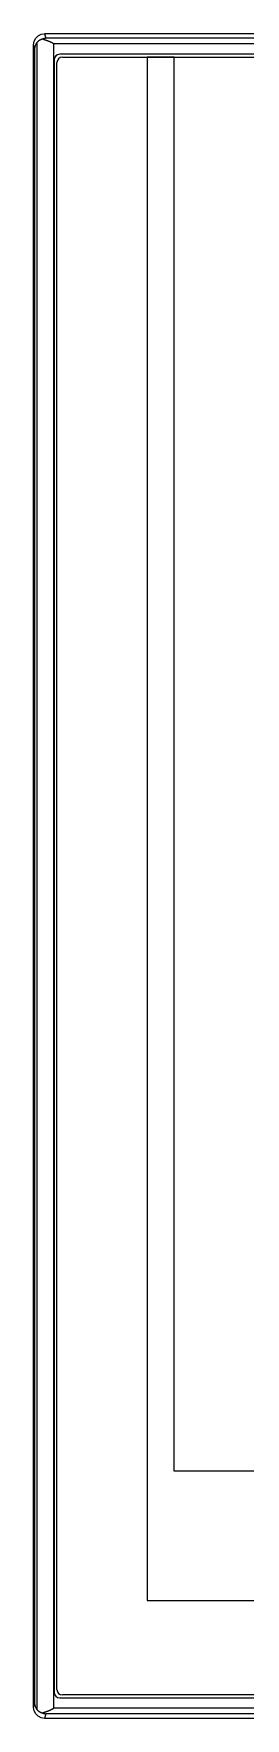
# Model space of a CAD drawing. Header units: inches. Extents: x 9220 to 92460, y -39241 to 4813.
# Drawn here: x 74738.8 to 74758.3, y -34208.7 to -34053.7 of the extents above; entities that cross this region are included whole.
import ezdxf

# ---------------------------------------------------------------- set-up
doc = ezdxf.new("R2010")
doc.units = ezdxf.units.IN
doc.header["$MEASUREMENT"] = 0

# ---------------------------------------------------------------- blocks, each defined once
blk = doc.blocks.new('Panel')
for p, q in [((-102.91, 153.58), (-102.89, 153.57)), ((-102.89, 153.57), (-102.87, 153.57)), ((-102.87, 153.57), (-102.86, 153.57)), ((-102.86, 153.57), (-102.84, 153.56)), ((-102.84, 153.56), (-102.82, 153.56)), ((-102.82, 153.56), (-102.8, 153.55)), ((-102.8, 153.55), (-102.79, 153.55)), ((-102.79, 153.55), (-102.77, 153.54)), ((-102.77, 153.54), (-102.74, 153.53)), ((-102.76, 154.07), (-102.64, 153.65)), ((102.76, 154.07), (-102.76, 154.07)), ((-102.74, 153.53), (-102.72, 153.52)), ((-102.72, 153.52), (-102.69, 153.51)), ((-102.66, 153.5), (-102.63, 153.49)), ((102.64, 153.65), (-102.64, 153.65)), ((-102.63, 153.49), (-102.6, 153.49)), ((-102.6, 153.49), (-102.58, 153.48)), ((-102.58, 153.48), (-102.55, 153.47)), ((-102.55, 153.47), (-102.52, 153.46)), ((-102.52, 153.46), (-102.5, 153.45)), ((-103.75, 0.08), (-103.75, 153.06)), ((-103.66, 152.72), (-103.75, 153.06)), ((-103.66, 152.72), (-103.66, 0.42)), ((-103.66, 152.72), (-103.66, 152.72)), ((-103.45, 153.26), (-103.45, -0.12)), ((-102.5, 153.45), (-102.47, 153.44)), ((-102.47, 153.44), (-102.44, 153.43)), ((-102.44, 153.43), (-102.42, 153.42)), ((-102.42, 153.42), (-102.39, 153.41)), ((-102.39, 153.41), (-102.37, 153.4)), ((-102.37, 153.4), (-102.34, 153.39)), ((-102.34, 153.39), (-102.31, 153.38)), ((-102.31, 153.38), (-102.29, 153.36)), ((-102.29, 153.36), (-102.26, 153.35)), ((-102.26, 153.35), (-102.23, 153.34)), ((-102.23, 153.34), (-102.22, 153.34)), ((-102.22, 153.34), (-102.2, 153.33)), ((-102.2, 153.33), (-102.18, 153.32)), ((-102.18, 153.32), (-102.16, 153.31)), ((-102.16, 153.31), (-102.15, 153.3)), ((-102.15, 153.3), (-102.13, 153.3)), ((-101.93, 153.15), (-101.93, 0)), ((101.93, 153.15), (-101.93, 153.15)), ((101.35, 152.18), (-101.35, 152.18)), ((-101.1, 151.92), (101.1, 151.92)), ((-90.8, 21.82), (-90.8, 151.92)), ((-101.86, 151.67), (-101.86, 1.47)), ((-101.6, 1.72), (-101.6, 151.42)), ((-93.3, 151.9), (-93.3, 9.92)), ((-90.8, 151.9), (-93.3, 151.9)), ((90.8, 21.82), (-90.8, 21.82)), ((-93.3, 9.92), (93.3, 9.92)), ((-103.75, 0.08), (-103.66, 0.42)), ((-103.66, 0.42), (-103.66, 0.42)), ((101.93, 0), (-101.93, 0)), ((-101.35, 0.96), (101.35, 0.96)), ((101.1, 1.22), (-101.1, 1.22)), ((-102.9, -0.43), (-102.92, -0.44)), ((-102.89, -0.43), (-102.9, -0.43)), ((-102.87, -0.42), (-102.89, -0.43)), ((-102.85, -0.42), (-102.87, -0.42)), ((-102.82, -0.41), (-102.85, -0.42)), ((-102.8, -0.4), (-102.82, -0.41)), ((-102.78, -0.4), (-102.8, -0.4)), ((-102.75, -0.39), (-102.78, -0.4)), ((-102.64, -0.51), (-102.76, -0.93)), ((102.76, -0.93), (-102.76, -0.93)), ((-102.73, -0.38), (-102.75, -0.39)), ((-102.71, -0.37), (-102.73, -0.38)), ((-102.69, -0.37), (-102.71, -0.37)), ((-102.66, -0.36), (-102.69, -0.37)), ((-102.64, -0.35), (-102.66, -0.36)), ((-102.62, -0.34), (-102.64, -0.35)), ((102.64, -0.51), (-102.64, -0.51)), ((-102.59, -0.33), (-102.62, -0.34)), ((-102.57, -0.33), (-102.59, -0.33)), ((-102.54, -0.31), (-102.57, -0.33)), ((-102.51, -0.3), (-102.54, -0.31)), ((-102.48, -0.29), (-102.51, -0.3)), ((-102.45, -0.28), (-102.48, -0.29)), ((-102.41, -0.27), (-102.45, -0.28)), ((-102.38, -0.25), (-102.41, -0.27)), ((-102.35, -0.24), (-102.38, -0.25)), ((-102.32, -0.23), (-102.35, -0.24)), ((-102.3, -0.22), (-102.32, -0.23)), ((-102.27, -0.21), (-102.3, -0.22)), ((-102.25, -0.2), (-102.27, -0.21)), ((-102.23, -0.19), (-102.25, -0.2)), ((-102.2, -0.18), (-102.23, -0.19)), ((-102.18, -0.17), (-102.2, -0.18)), ((-102.16, -0.16), (-102.18, -0.17)), ((-102.15, -0.15), (-102.16, -0.16)), ((-102.13, -0.15), (-102.15, -0.15)), ((-102.09, -0.13), (-102.11, -0.14)), ((-102.08, -0.12), (-102.09, -0.13))]:
    blk.add_line(p, q)
for points in [[(-103.75, 153.06), (-103.7, 153.38), (-103.56, 153.66), (-103.34, 153.88), (-103.06, 154.02), (-102.76, 154.07)], [(-102.91, 153.58), (-102.93, 153.58), (-102.94, 153.57), (-102.96, 153.57), (-102.98, 153.56), (-103, 153.56), (-103.02, 153.55), (-103.03, 153.54), (-103.05, 153.54), (-103.07, 153.53), (-103.08, 153.53), (-103.1, 153.52), (-103.12, 153.51), (-103.13, 153.5), (-103.15, 153.49), (-103.17, 153.49), (-103.18, 153.48), (-103.2, 153.47), (-103.21, 153.46), (-103.23, 153.45), (-103.25, 153.44), (-103.26, 153.43), (-103.28, 153.42), (-103.29, 153.41), (-103.31, 153.4), (-103.32, 153.39), (-103.33, 153.38), (-103.35, 153.36), (-103.36, 153.35), (-103.37, 153.34), (-103.39, 153.33), (-103.4, 153.31), (-103.41, 153.3), (-103.43, 153.29), (-103.44, 153.27), (-103.45, 153.26)], [(-102.64, 153.65), (-102.65, 153.65), (-102.66, 153.64), (-102.67, 153.64), (-102.68, 153.64), (-102.69, 153.64), (-102.7, 153.64), (-102.7, 153.64), (-102.71, 153.64), (-102.72, 153.63), (-102.73, 153.63), (-102.74, 153.63), (-102.75, 153.63), (-102.76, 153.63), (-102.76, 153.63), (-102.77, 153.62), (-102.78, 153.62), (-102.79, 153.62), (-102.8, 153.62), (-102.81, 153.61), (-102.81, 153.61), (-102.82, 153.61), (-102.83, 153.61), (-102.84, 153.6), (-102.85, 153.6), (-102.86, 153.6), (-102.87, 153.6), (-102.87, 153.59), (-102.88, 153.59), (-102.89, 153.59), (-102.9, 153.58), (-102.91, 153.58)], [(-102.69, 153.51), (-102.66, 153.51), (-102.66, 153.5)], [(-103.45, 153.26), (-103.45, 153.25), (-103.46, 153.25), (-103.46, 153.24), (-103.46, 153.24), (-103.47, 153.24), (-103.47, 153.23), (-103.47, 153.23), (-103.48, 153.22), (-103.48, 153.22), (-103.48, 153.21), (-103.49, 153.21), (-103.49, 153.2), (-103.49, 153.2), (-103.5, 153.19), (-103.5, 153.19), (-103.5, 153.18), (-103.51, 153.18), (-103.51, 153.18), (-103.51, 153.17), (-103.52, 153.17), (-103.52, 153.16), (-103.52, 153.16), (-103.53, 153.15), (-103.53, 153.15), (-103.53, 153.14), (-103.53, 153.14), (-103.54, 153.13), (-103.54, 153.13), (-103.54, 153.12), (-103.54, 153.12), (-103.55, 153.11), (-103.55, 153.11), (-103.55, 153.11), (-103.56, 153.1), (-103.56, 153.1), (-103.56, 153.09), (-103.56, 153.09), (-103.57, 153.08), (-103.57, 153.08), (-103.57, 153.07), (-103.57, 153.07), (-103.57, 153.06), (-103.58, 153.06), (-103.58, 153.05), (-103.58, 153.05), (-103.58, 153.04), (-103.59, 153.04), (-103.59, 153.03), (-103.59, 153.03), (-103.59, 153.02), (-103.59, 153.02), (-103.6, 153.01), (-103.6, 153.01), (-103.6, 153), (-103.6, 153), (-103.6, 152.99), (-103.61, 152.99), (-103.61, 152.98), (-103.61, 152.98), (-103.61, 152.97), (-103.61, 152.97), (-103.61, 152.96), (-103.62, 152.96), (-103.62, 152.95), (-103.62, 152.95), (-103.62, 152.94), (-103.62, 152.94), (-103.62, 152.93), (-103.63, 152.93), (-103.63, 152.93), (-103.63, 152.92), (-103.63, 152.92), (-103.63, 152.91), (-103.63, 152.91), (-103.63, 152.9), (-103.64, 152.9), (-103.64, 152.89), (-103.64, 152.89), (-103.64, 152.88), (-103.64, 152.88), (-103.64, 152.87), (-103.64, 152.87), (-103.64, 152.86), (-103.64, 152.86), (-103.65, 152.85), (-103.65, 152.85), (-103.65, 152.84), (-103.65, 152.84), (-103.65, 152.83), (-103.65, 152.83), (-103.65, 152.82), (-103.65, 152.82), (-103.65, 152.81), (-103.65, 152.81), (-103.65, 152.8), (-103.65, 152.8), (-103.65, 152.79), (-103.65, 152.79), (-103.66, 152.78), (-103.66, 152.78), (-103.66, 152.77), (-103.66, 152.77), (-103.66, 152.76), (-103.66, 152.76), (-103.66, 152.75), (-103.66, 152.75), (-103.66, 152.74), (-103.66, 152.74), (-103.66, 152.73), (-103.66, 152.73), (-103.66, 152.72)], [(-102.13, 153.3), (-102.11, 153.29), (-102.1, 153.28), (-102.09, 153.28), (-102.09, 153.28), (-102.08, 153.27), (-102.07, 153.27), (-102.06, 153.26), (-102.05, 153.26), (-102.04, 153.25), (-102.03, 153.25), (-102.03, 153.24), (-102.02, 153.24), (-102.01, 153.23), (-102, 153.23), (-101.99, 153.22), (-101.98, 153.22), (-101.98, 153.21), (-101.97, 153.21), (-101.96, 153.2), (-101.95, 153.19), (-101.95, 153.19), (-101.94, 153.18), (-101.94, 153.18), (-101.94, 153.18), (-101.93, 153.17), (-101.93, 153.17), (-101.93, 153.16), (-101.93, 153.16), (-101.93, 153.15)], [(-102.76, -0.93), (-103.06, -0.88), (-103.34, -0.74), (-103.56, -0.52), (-103.7, -0.23), (-103.75, 0.08)], [(-103.66, 0.42), (-103.66, 0.42), (-103.66, 0.41), (-103.66, 0.41), (-103.66, 0.4), (-103.66, 0.39), (-103.66, 0.39), (-103.66, 0.38), (-103.66, 0.38), (-103.66, 0.37), (-103.66, 0.37), (-103.66, 0.36), (-103.66, 0.36), (-103.65, 0.35), (-103.65, 0.35), (-103.65, 0.34), (-103.65, 0.34), (-103.65, 0.34), (-103.65, 0.33), (-103.65, 0.33), (-103.65, 0.32), (-103.65, 0.32), (-103.65, 0.31), (-103.65, 0.31), (-103.65, 0.3), (-103.65, 0.3), (-103.65, 0.29), (-103.64, 0.29), (-103.64, 0.28), (-103.64, 0.28), (-103.64, 0.27), (-103.64, 0.27), (-103.64, 0.26), (-103.64, 0.26), (-103.64, 0.25), (-103.64, 0.25), (-103.63, 0.24), (-103.63, 0.24), (-103.63, 0.23), (-103.63, 0.23), (-103.63, 0.22), (-103.63, 0.22), (-103.63, 0.21), (-103.62, 0.21), (-103.62, 0.2), (-103.62, 0.2), (-103.62, 0.19), (-103.62, 0.19), (-103.62, 0.18), (-103.61, 0.18), (-103.61, 0.17), (-103.61, 0.17), (-103.61, 0.16), (-103.61, 0.16), (-103.61, 0.15), (-103.6, 0.15), (-103.6, 0.14), (-103.6, 0.14), (-103.6, 0.13), (-103.6, 0.13), (-103.59, 0.12), (-103.59, 0.12), (-103.59, 0.11), (-103.59, 0.11), (-103.59, 0.1), (-103.58, 0.1), (-103.58, 0.09), (-103.58, 0.09), (-103.58, 0.08), (-103.57, 0.08), (-103.57, 0.07), (-103.57, 0.07), (-103.57, 0.06), (-103.57, 0.06), (-103.56, 0.06), (-103.56, 0.05), (-103.56, 0.05), (-103.56, 0.04), (-103.55, 0.04), (-103.55, 0.03), (-103.55, 0.03), (-103.54, 0.02), (-103.54, 0.02), (-103.54, 0.01), (-103.54, 0.01), (-103.53, 0), (-103.53, 0), (-103.53, -0.01), (-103.53, -0.01), (-103.52, -0.02), (-103.52, -0.02), (-103.52, -0.02), (-103.51, -0.03), (-103.51, -0.03), (-103.51, -0.04), (-103.5, -0.04), (-103.5, -0.05), (-103.5, -0.05), (-103.49, -0.06), (-103.49, -0.06), (-103.49, -0.07), (-103.48, -0.07), (-103.48, -0.08), (-103.48, -0.08), (-103.47, -0.08), (-103.47, -0.09), (-103.47, -0.09), (-103.46, -0.1), (-103.46, -0.1), (-103.46, -0.11), (-103.45, -0.11), (-103.45, -0.12)], [(-103.45, -0.12), (-103.44, -0.13), (-103.43, -0.14), (-103.42, -0.15), (-103.41, -0.17), (-103.39, -0.18), (-103.38, -0.19), (-103.37, -0.2), (-103.36, -0.21), (-103.35, -0.22), (-103.34, -0.23), (-103.32, -0.24), (-103.31, -0.25), (-103.3, -0.26), (-103.29, -0.27), (-103.27, -0.28), (-103.26, -0.29), (-103.25, -0.3), (-103.23, -0.31), (-103.22, -0.32), (-103.2, -0.32), (-103.19, -0.33), (-103.18, -0.34), (-103.16, -0.35), (-103.15, -0.36), (-103.13, -0.36), (-103.12, -0.37), (-103.1, -0.38), (-103.09, -0.38), (-103.07, -0.39), (-103.06, -0.39), (-103.04, -0.4), (-103.03, -0.41), (-103.01, -0.41), (-103, -0.42), (-102.98, -0.42), (-102.96, -0.42), (-102.95, -0.43), (-102.93, -0.43), (-102.92, -0.44)], [(-102.92, -0.44), (-102.91, -0.44), (-102.9, -0.44), (-102.89, -0.45), (-102.88, -0.45), (-102.87, -0.45), (-102.86, -0.46), (-102.86, -0.46), (-102.85, -0.46), (-102.84, -0.47), (-102.83, -0.47), (-102.82, -0.47), (-102.81, -0.47), (-102.8, -0.48), (-102.79, -0.48), (-102.79, -0.48), (-102.78, -0.48), (-102.77, -0.48), (-102.76, -0.49), (-102.75, -0.49), (-102.74, -0.49), (-102.73, -0.49), (-102.72, -0.49), (-102.72, -0.5), (-102.71, -0.5), (-102.7, -0.5), (-102.69, -0.5), (-102.68, -0.5), (-102.67, -0.5), (-102.66, -0.5), (-102.65, -0.51), (-102.64, -0.51)], [(-102.11, -0.14), (-102.13, -0.14), (-102.13, -0.15)], [(-101.93, 0), (-101.93, 0), (-101.93, -0.01), (-101.93, -0.01), (-101.93, -0.02), (-101.94, -0.02), (-101.94, -0.02), (-101.94, -0.03), (-101.94, -0.03), (-101.95, -0.04), (-101.95, -0.04), (-101.96, -0.05), (-101.97, -0.06), (-101.97, -0.06), (-101.98, -0.07), (-101.99, -0.07), (-102, -0.08), (-102, -0.08), (-102.01, -0.08), (-102.02, -0.09), (-102.03, -0.09), (-102.03, -0.1), (-102.04, -0.1), (-102.05, -0.11), (-102.06, -0.11), (-102.06, -0.11), (-102.07, -0.12), (-102.08, -0.12)]]:
    blk.add_lwpolyline(points)
for centre, radius, start, end in [((-101.35, 151.67), 0.51, 90, 180), ((-101.1, 151.42), 0.5, 90, 180), ((-101.1, 1.72), 0.5, 180, 270), ((-101.35, 1.47), 0.51, 180, 270)]:
    blk.add_arc(centre, radius, start, end)

msp = doc.modelspace()

# ---------------------------------------------------------------- block references
msp.add_blockref('Panel', (74842.58, -34207.81))

doc.saveas('drawing.dxf')
